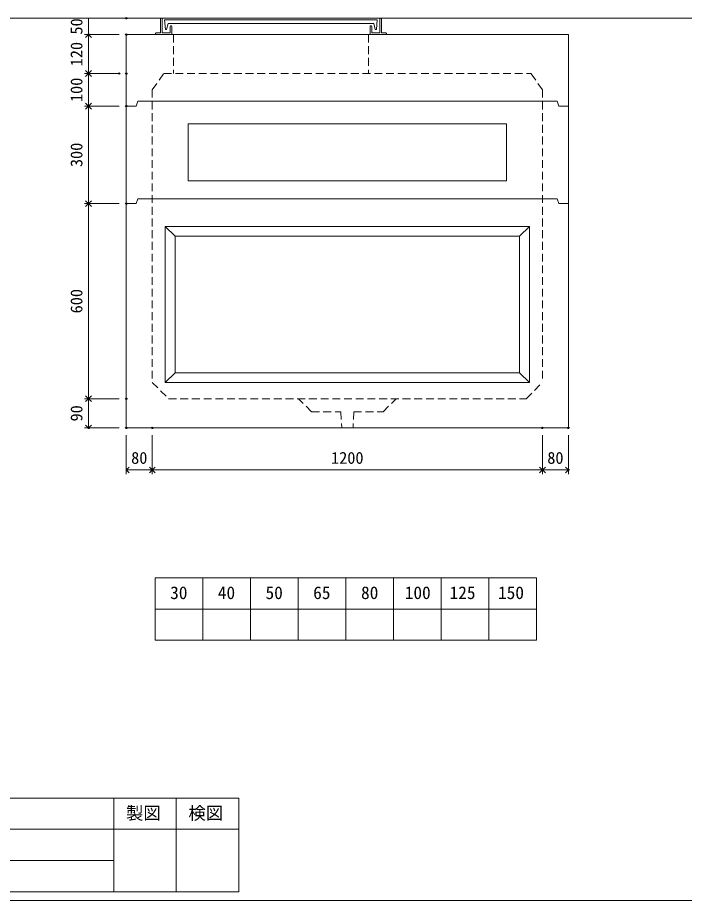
# Model space of a CAD drawing. Units: millimetres, scale not verified. Extents: x -6420 to 6420, y -3033 to 3033.
# Drawn here: x 311 to 2362, y -2667 to 48 of the extents above; entities that cross this region are included whole.
import ezdxf
from ezdxf.enums import TextEntityAlignment as Align

# ---------------------------------------------------------------- set-up
doc = ezdxf.new("R2010")
doc.units = ezdxf.units.MM
doc.header["$LTSCALE"] = 20
doc.header["$PDMODE"] = 32
doc.header["$PDSIZE"] = 4
doc.linetypes.add('DASHED1', pattern=[1.8, 1.2, -0.6])
doc.linetypes.add('USER2', pattern=[50.8, 31.75, -6.35, 6.35, -6.35])
doc.layers.add('0-1_Defpoints', color=7, linetype='Continuous')
for name, color, linetype, lineweight in [('0-2_waku', 7, 'Continuous', 18), ('0-3_gaikei', 7, 'Continuous', 18), ('0-4_kakure', 7, 'DASHED1', 5), ('0-5_sunpou', 7, 'Continuous', 5), ('0-8_uchigawa', 6, 'Continuous', 18), ('0-A_futa', 3, 'Continuous', 18), ('0-B_GL', 4, 'Continuous', 18), ('0-D_文字１', 7, 'Continuous', 18), ('1-2_uchigawa2', 6, 'USER2', 18)]:
    doc.layers.add(name, color=color, linetype=linetype, lineweight=lineweight)
doc.styles.add('ＭＳ ゴシック', font='')
doc.styles.get('ＭＳ ゴシック').set_extended_font_data('MS Gothic')

# ---------------------------------------------------------------- blocks, each defined once
blk = doc.blocks.new('_Open90')
at = {"layer": '0-5_sunpou'}
blk.add_line((0, 0), (-1, 0), dxfattribs=at)
blk.add_lwpolyline([(-0.5, 0.5), (0, 0), (-0.5, -0.5)], dxfattribs=at)
blk = doc.blocks.new('D65')
at = {"layer": '0-1_Defpoints'}
for p in [(3228.24, 2069.83), (3112.23, 1469.83), (3228.24, 1469.83)]:
    blk.add_point(p, dxfattribs=at)
at = {"layer": '0-5_sunpou'}
for p, q in [((3206.24, 2069.83), (3099.23, 2069.83)), ((3112.23, 2051.83), (3112.23, 1487.83)), ((3206.24, 1469.83), (3099.23, 1469.83))]:
    blk.add_line(p, q, dxfattribs=at)
at = {"layer": '0-5_sunpou', "xscale": 18, "yscale": 18}
for p, rotation in [((3112.23, 2069.83), 90), ((3112.23, 1469.83), 270)]:
    blk.add_blockref('_Open90', p, dxfattribs=dict(at, rotation=rotation))
at = {"layer": '0-5_sunpou', "style": 'ＭＳ ゴシック'}
blk.add_text('600', height=36.66, rotation=90, dxfattribs=at).set_placement((3104.23, 1732.33), align=Align.BOTTOM_LEFT)
blk = doc.blocks.new('D66')
at = {"layer": '0-1_Defpoints'}
for p in [(3228.24, 1469.83), (3112.23, 1379.83), (3228.24, 1379.83)]:
    blk.add_point(p, dxfattribs=at)
at = {"layer": '0-5_sunpou'}
for p, q in [((3206.24, 1469.83), (3099.23, 1469.83)), ((3112.23, 1451.83), (3112.23, 1397.83)), ((3206.24, 1379.83), (3099.23, 1379.83))]:
    blk.add_line(p, q, dxfattribs=at)
at = {"layer": '0-5_sunpou', "xscale": 18, "yscale": 18}
for p, rotation in [((3112.23, 1469.83), 90), ((3112.23, 1379.83), 270)]:
    blk.add_blockref('_Open90', p, dxfattribs=dict(at, rotation=rotation))
at = {"layer": '0-5_sunpou', "style": 'ＭＳ ゴシック'}
blk.add_text('90', height=36.66, rotation=90, dxfattribs=at).set_placement((3104.23, 1399.83), align=Align.BOTTOM_LEFT)
blk = doc.blocks.new('D67')
at = {"layer": '0-1_Defpoints'}
for p in [(3228.24, 1379.83), (3308.24, 1379.83), (3308.24, 1250.51)]:
    blk.add_point(p, dxfattribs=at)
at = {"layer": '0-5_sunpou'}
for p, q in [((3228.24, 1357.83), (3228.24, 1237.51)), ((3308.24, 1357.83), (3308.24, 1237.51)), ((3246.24, 1250.51), (3290.24, 1250.51))]:
    blk.add_line(p, q, dxfattribs=at)
at = {"layer": '0-5_sunpou', "xscale": 18, "yscale": 18, "rotation": 180}
blk.add_blockref('_Open90', (3228.24, 1250.51), dxfattribs=at)
at = {"layer": '0-5_sunpou', "xscale": 18, "yscale": 18}
blk.add_blockref('_Open90', (3308.24, 1250.51), dxfattribs=at)
at = {"layer": '0-5_sunpou', "style": 'ＭＳ ゴシック'}
blk.add_text('80', height=36.66, dxfattribs=at).set_placement((3243.24, 1258.51), align=Align.BOTTOM_LEFT)
blk = doc.blocks.new('D68')
at = {"layer": '0-1_Defpoints'}
for p in [(3308.24, 1379.83), (4508.24, 1379.83), (4508.24, 1250.51)]:
    blk.add_point(p, dxfattribs=at)
at = {"layer": '0-5_sunpou'}
for p, q in [((3308.24, 1357.83), (3308.24, 1237.51)), ((4508.24, 1357.83), (4508.24, 1237.51)), ((3326.24, 1250.51), (4490.24, 1250.51))]:
    blk.add_line(p, q, dxfattribs=at)
at = {"layer": '0-5_sunpou', "xscale": 18, "yscale": 18, "rotation": 180}
blk.add_blockref('_Open90', (3308.24, 1250.51), dxfattribs=at)
at = {"layer": '0-5_sunpou', "xscale": 18, "yscale": 18}
blk.add_blockref('_Open90', (4508.24, 1250.51), dxfattribs=at)
at = {"layer": '0-5_sunpou', "style": 'ＭＳ ゴシック'}
blk.add_text('1200', height=36.66, dxfattribs=at).set_placement((3858.24, 1258.51), align=Align.BOTTOM_LEFT)
blk = doc.blocks.new('D69')
at = {"layer": '0-1_Defpoints'}
for p in [(4508.24, 1379.83), (4588.24, 1379.83), (4588.24, 1250.51)]:
    blk.add_point(p, dxfattribs=at)
at = {"layer": '0-5_sunpou'}
for p, q in [((4508.24, 1357.83), (4508.24, 1237.51)), ((4588.24, 1357.83), (4588.24, 1237.51)), ((4526.24, 1250.51), (4570.24, 1250.51))]:
    blk.add_line(p, q, dxfattribs=at)
at = {"layer": '0-5_sunpou', "xscale": 18, "yscale": 18, "rotation": 180}
blk.add_blockref('_Open90', (4508.24, 1250.51), dxfattribs=at)
at = {"layer": '0-5_sunpou', "xscale": 18, "yscale": 18}
blk.add_blockref('_Open90', (4588.24, 1250.51), dxfattribs=at)
at = {"layer": '0-5_sunpou', "style": 'ＭＳ ゴシック'}
blk.add_text('80', height=36.66, dxfattribs=at).set_placement((4523.24, 1258.51), align=Align.BOTTOM_LEFT)
blk = doc.blocks.new('D59')
at = {"layer": '0-1_Defpoints'}
for p in [(3228.24, 2589.83), (3112.23, 2469.83), (3228.24, 2469.83)]:
    blk.add_point(p, dxfattribs=at)
at = {"layer": '0-5_sunpou'}
for p, q in [((3206.24, 2589.83), (3099.23, 2589.83)), ((3112.23, 2571.83), (3112.23, 2487.83)), ((3206.24, 2469.83), (3099.23, 2469.83))]:
    blk.add_line(p, q, dxfattribs=at)
at = {"layer": '0-5_sunpou', "xscale": 18, "yscale": 18}
for p, rotation in [((3112.23, 2589.83), 90), ((3112.23, 2469.83), 270)]:
    blk.add_blockref('_Open90', p, dxfattribs=dict(at, rotation=rotation))
at = {"layer": '0-5_sunpou', "style": 'ＭＳ ゴシック'}
blk.add_text('120', height=36.66, rotation=90, dxfattribs=at).set_placement((3104.23, 2492.33), align=Align.BOTTOM_LEFT)
blk = doc.blocks.new('D52')
at = {"layer": '0-1_Defpoints'}
for p in [(3206.24, 2469.83), (3112.23, 2369.83), (3228.24, 2369.83)]:
    blk.add_point(p, dxfattribs=at)
at = {"layer": '0-5_sunpou'}
for p, q in [((3184.24, 2469.83), (3099.23, 2469.83)), ((3112.23, 2451.83), (3112.23, 2387.83)), ((3206.24, 2369.83), (3099.23, 2369.83))]:
    blk.add_line(p, q, dxfattribs=at)
at = {"layer": '0-5_sunpou', "xscale": 18, "yscale": 18}
for p, rotation in [((3112.23, 2469.83), 90), ((3112.23, 2369.83), 270)]:
    blk.add_blockref('_Open90', p, dxfattribs=dict(at, rotation=rotation))
at = {"layer": '0-5_sunpou', "style": 'ＭＳ ゴシック'}
blk.add_text('100', height=36.66, rotation=90, dxfattribs=at).set_placement((3104.23, 2382.33), align=Align.BOTTOM_LEFT)
blk = doc.blocks.new('D57')
at = {"layer": '0-1_Defpoints'}
for p in [(3228.24, 2369.83), (3112.23, 2069.83), (3228.24, 2069.83)]:
    blk.add_point(p, dxfattribs=at)
at = {"layer": '0-5_sunpou'}
for p, q in [((3206.24, 2369.83), (3099.23, 2369.83)), ((3112.23, 2351.83), (3112.23, 2087.83)), ((3206.24, 2069.83), (3099.23, 2069.83))]:
    blk.add_line(p, q, dxfattribs=at)
at = {"layer": '0-5_sunpou', "xscale": 18, "yscale": 18}
for p, rotation in [((3112.23, 2369.83), 90), ((3112.23, 2069.83), 270)]:
    blk.add_blockref('_Open90', p, dxfattribs=dict(at, rotation=rotation))
at = {"layer": '0-5_sunpou', "style": 'ＭＳ ゴシック'}
blk.add_text('300', height=36.66, rotation=90, dxfattribs=at).set_placement((3104.23, 2182.33), align=Align.BOTTOM_LEFT)
blk = doc.blocks.new('D62')
at = {"layer": '0-1_Defpoints'}
for p in [(3228.24, 2639.83), (3112.23, 2589.83), (3228.24, 2589.83)]:
    blk.add_point(p, dxfattribs=at)
at = {"layer": '0-5_sunpou'}
for p, q in [((3206.24, 2639.83), (3099.23, 2639.83)), ((3112.23, 2639.83), (3112.23, 2589.83)), ((3206.24, 2589.83), (3099.23, 2589.83))]:
    blk.add_line(p, q, dxfattribs=at)
at = {"layer": '0-5_sunpou', "style": 'ＭＳ ゴシック'}
blk.add_text('50', height=36.66, rotation=90, dxfattribs=at).set_placement((3104.23, 2589.83), align=Align.BOTTOM_LEFT)

msp = doc.modelspace()

# ---------------------------------------------------------------- linework, layer by layer
at = {"layer": '0-2_waku'}
for p, q in [((733.33, -1675.35), (733.33, -1867.35)), ((733.33, -1675.35), (733.33, -1867.35)), ((733.33, -1675.35), (733.33, -1867.35)), ((733.33, -1675.35), (733.33, -1867.35)), ((733.33, -1675.35), (1906.67, -1675.35)), ((880, -1675.35), (880, -1867.35)), ((1026.67, -1675.35), (1026.67, -1867.35)), ((1026.67, -1675.35), (1026.67, -1867.35)), ((1173.33, -1675.35), (1173.33, -1867.35)), ((1320, -1675.35), (1320, -1867.35)), ((1466.67, -1675.35), (1466.67, -1867.35)), ((1613.33, -1675.35), (1613.33, -1867.35)), ((1760, -1675.35), (1760, -1867.35)), ((1906.67, -1675.35), (1906.67, -1867.35)), ((733.33, -1771.35), (1906.67, -1771.35)), ((733.33, -1867.35), (1906.67, -1867.35)), ((-1713.33, -2352.69), (990.67, -2352.69)), ((606.67, -2352.69), (606.67, -2640.69)), ((606.67, -2352.69), (606.67, -2640.69)), ((798.67, -2352.69), (798.67, -2640.69)), ((990.67, -2352.69), (990.67, -2640.69)), ((-1713.33, -2448.69), (990.67, -2448.69)), ((-1713.33, -2544.69), (606.67, -2544.69)), ((-1713.33, -2640.69), (990.67, -2640.69)), ((-1740, -2667.35), (6420, -2667.35))]:
    msp.add_line(p, q, dxfattribs=at)
at = {"layer": '0-3_gaikei'}
for p, q in [((645, -4.35), (2005, -4.35)), ((645, -4.35), (645, -1214.35)), ((2005, -4.35), (2005, -1214.35)), ((675, -224.35), (680, -209.35)), ((680, -209.35), (1970, -209.35)), ((1975, -224.35), (1970, -209.35)), ((675, -224.35), (645, -224.35)), ((675, -224.35), (645, -224.35)), ((675, -224.35), (645, -224.35)), ((2005, -224.35), (1975, -224.35)), ((675, -524.35), (680, -509.35)), ((675, -524.35), (680, -509.35)), ((680, -509.35), (1970, -509.35)), ((680, -509.35), (1970, -509.35)), ((1975, -524.35), (1970, -509.35)), ((1975, -524.35), (1970, -509.35)), ((675, -524.35), (645, -524.35)), ((675, -524.35), (645, -524.35)), ((2005, -524.35), (1975, -524.35)), ((2005, -524.35), (1975, -524.35)), ((2005, -1214.35), (645, -1214.35))]:
    msp.add_line(p, q, dxfattribs=at)
at = {"layer": '0-4_kakure'}
for p, q in [((790, -4.35), (790, -124.35)), ((1390, -4.35), (1390, -124.35)), ((725, -174.35), (760, -124.35)), ((760, -124.35), (1890, -124.35)), ((1925, -174.35), (1890, -124.35)), ((725, -174.35), (725, -1074.35)), ((1925, -174.35), (1925, -1074.35)), ((1875, -1124.35), (1925, -1074.35)), ((1215, -1164.35), (1175, -1124.35)), ((1215, -1164.35), (1305, -1164.35)), ((1305, -1164.35), (1307.5, -1214.35)), ((1345, -1164.35), (1342.5, -1214.35))]:
    msp.add_line(p, q, dxfattribs=at)
for points in [[(725, -1074.35), (775, -1124.35), (1875, -1124.35)], [(1345, -1164.35), (1435, -1164.35), (1475, -1124.35)]]:
    msp.add_lwpolyline(points, dxfattribs=at)
at = {"layer": '0-8_uchigawa'}
for p, q in [((765, -594.35), (1885, -594.35)), ((765, -594.35), (765, -1074.35)), ((765, -594.35), (795, -624.35)), ((1885, -594.35), (1855, -624.35)), ((1885, -1074.35), (1885, -594.35)), ((795, -624.35), (1855, -624.35)), ((795, -624.35), (795, -1044.35)), ((1855, -1044.35), (1855, -624.35)), ((765, -1074.35), (795, -1044.35)), ((795, -1044.35), (1855, -1044.35)), ((1885, -1074.35), (1855, -1044.35)), ((765, -1074.35), (1885, -1074.35))]:
    msp.add_line(p, q, dxfattribs=at)
at = {"layer": '0-A_futa'}
for p, q in [((750, 43.65), (750, 0.65)), ((752, 45.65), (755, 45.65)), ((755, 45.65), (755, 0.65)), ((762.82, 41.15), (1417.15, 41.15)), ((762.82, 41.15), (765.31, 11.15)), ((773.33, 30.15), (769.02, 11.15)), ((773.33, 30.15), (1406.67, 30.15)), ((1406.67, 30.15), (1410.99, 11.15)), ((1417.15, 41.15), (1414.9, 11.15)), ((1425, 45.65), (1428, 45.65)), ((1430, 43.65), (1430, 0.65)), ((737, 0.65), (750, 0.65)), ((755, 0.65), (780, 0.65)), ((765.31, 11.15), (769.02, 11.15)), ((780, 20.65), (780, 0.65)), ((782, 22.65), (783, 22.65)), ((785, 20.65), (785, -4.35)), ((1395, 20.65), (1395, -4.35)), ((1398, 22.65), (1397, 22.65)), ((1400, 20.65), (1400, 0.65)), ((1414.9, 11.15), (1410.99, 11.15)), ((1443, 0.65), (1430, 0.65)), ((735, -1.35), (735, -2.35)), ((790, -4.35), (737, -4.35)), ((1395, -4.35), (1443, -4.35)), ((1445, -1.35), (1445, -2.35))]:
    msp.add_line(p, q, dxfattribs=at)
msp.add_lwpolyline([(1425, 45.65), (1425, 0.65), (1400, 0.65)], dxfattribs=at)
for centre, start, end in [((752, 43.65), 90, 180), ((1428, 43.65), 0, 90), ((737, -1.35), 90, 180), ((782, 20.65), 90, 180), ((783, 20.65), 0, 90), ((1397, 20.65), 90, 180), ((1398, 20.65), 0, 90), ((1443, -1.35), 0, 90), ((737, -2.35), 180, 270), ((1443, -2.35), 270, 0)]:
    msp.add_arc(centre, 2, start, end, dxfattribs=at)
at = {"layer": '0-B_GL'}
msp.add_line((-1740, 45.65), (6420, 45.65), dxfattribs=at)
at = {"layer": '1-2_uchigawa2'}
for p, q in [((835, -279.35), (1325, -279.35)), ((835, -279.35), (835, -454.35)), ((1815, -279.35), (1325, -279.35)), ((1815, -279.35), (1815, -454.35)), ((835, -454.35), (1324.39, -454.35)), ((1815, -454.35), (1325.62, -454.35))]:
    msp.add_line(p, q, dxfattribs=at)

# ---------------------------------------------------------------- block references
at = {"layer": '0-5_sunpou'}
for name in ['D62', 'D59', 'D52', 'D57', 'D65', 'D66', 'D67', 'D68', 'D69']:
    msp.add_blockref(name, (-2583.24, -2594.19), dxfattribs=at)

# ---------------------------------------------------------------- texts
at = {"layer": '0-D_文字１', "style": 'ＭＳ ゴシック'}
for s, p in [('30', (779.92, -1752.44)), ('40', (926.58, -1752.44)), ('50', (1073.25, -1752.44)), ('65', (1219.92, -1752.44)), ('80', (1367.13, -1752.44)), ('100', (1501.62, -1752.44)), ('125', (1639.48, -1752.44)), ('150', (1788.49, -1752.44)), ('製図', (644.08, -2430.35)), ('検図', (836.08, -2430.35))]:
    msp.add_text(s, height=39.1, dxfattribs=at).set_placement(p, align=Align.BOTTOM_LEFT)

doc.saveas('drawing.dxf')
